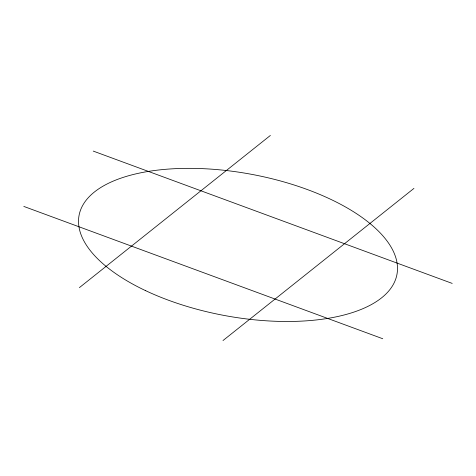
<?xml version="1.0" encoding="UTF-8"?>
<svg xmlns="http://www.w3.org/2000/svg" width="476" height="476" viewBox="0 0 476 476"><rect width="100%" height="100%" fill="white"/><g stroke="black" fill="none" stroke-linecap="round" stroke-linejoin="round"><path stroke-width="0.71" d="M79.403 287.617L270.374 135.452M222.988 340.548L413.959 188.383M93.242 151.088L452.2 283.41M23.8 206.423L382.758 338.745M145.71 290.705A161.661 71.882 10.5 0 0 396.8 275.17A161.661 71.882 10.5 0 0 171.497 168.873A161.661 71.882 10.5 0 0 145.71 290.705"/></g></svg>
